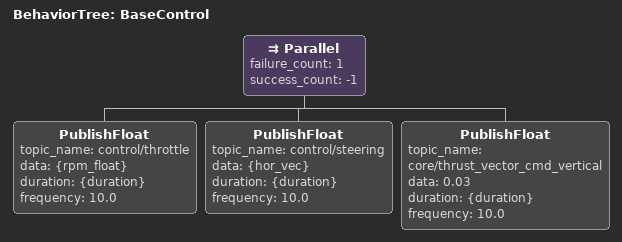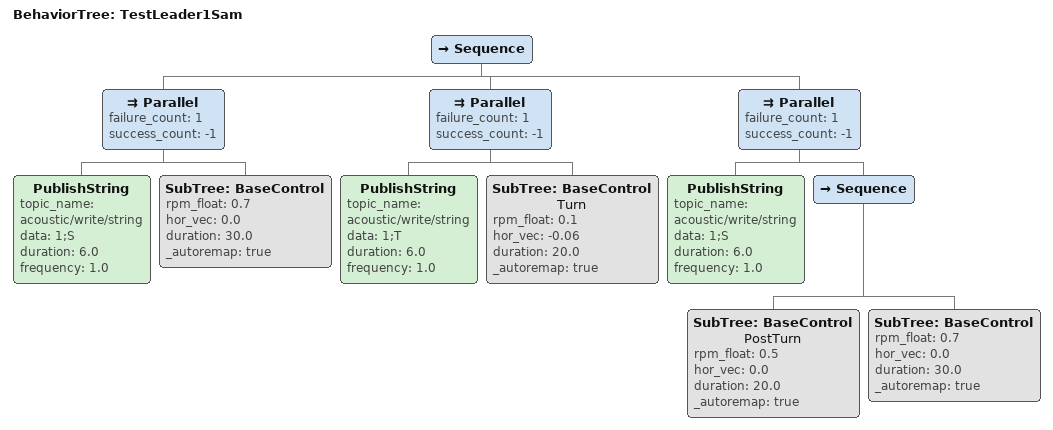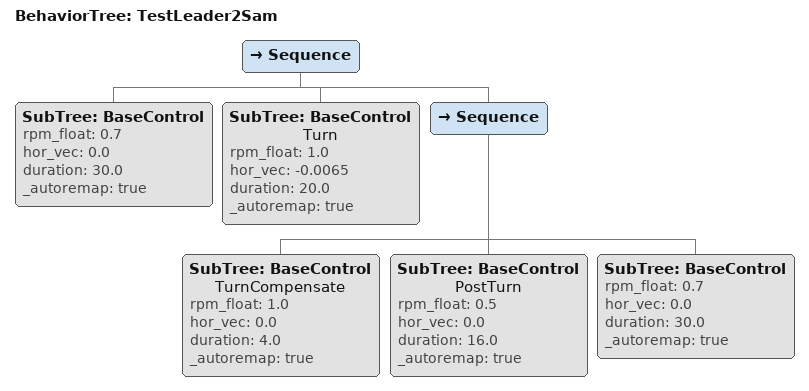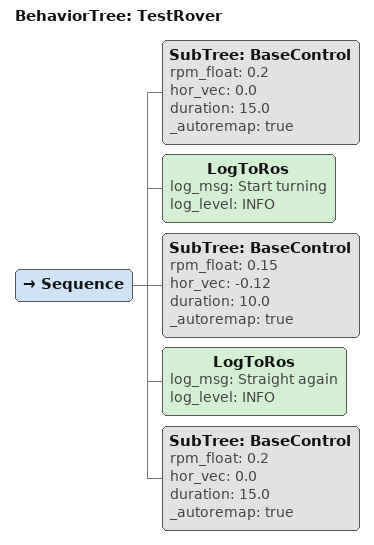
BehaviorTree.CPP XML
<?xml version="1.0" encoding="UTF-8"?>
<root BTCPP_format="4">
  <BehaviorTree ID="BaseControl">
    <Parallel failure_count="1"
              success_count="-1">
      <PublishFloat topic_name="control/throttle"
                    data="{rpm_float}"
                    duration="{duration}"
                    frequency="10.0"/>
      <PublishFloat topic_name="control/steering"
                    data="{hor_vec}"
                    duration="{duration}"
                    frequency="10.0"/>
      <PublishFloat topic_name="core/thrust_vector_cmd_vertical"
                    data="0.03"
                    duration="{duration}"
                    frequency="10.0"/>
    </Parallel>
  </BehaviorTree>

  <BehaviorTree ID="TestLeader1Sam">
    <Sequence>
      <Parallel failure_count="1"
                success_count="-1">
        <PublishString topic_name="acoustic/write/string"
                       data="1;S"
                       duration="6.0"
                       frequency="1.0"/>
        <SubTree ID="BaseControl"
                 rpm_float="0.7"
                 hor_vec="0.0"
                 duration="30.0"
                 _autoremap="true"/>
      </Parallel>
      <Parallel failure_count="1"
                success_count="-1">
        <PublishString topic_name="acoustic/write/string"
                       data="1;T"
                       duration="6.0"
                       frequency="1.0"/>
        <SubTree ID="BaseControl"
                 name="Turn"
                 rpm_float="0.1"
                 hor_vec="-0.06"
                 duration="20.0"
                 _autoremap="true"/>
      </Parallel>
      <Parallel failure_count="1"
                success_count="-1">
        <PublishString topic_name="acoustic/write/string"
                       data="1;S"
                       duration="6.0"
                       frequency="1.0"/>
        <Sequence>
          <SubTree ID="BaseControl"
                   name="PostTurn"
                   rpm_float="0.5"
                   hor_vec="0.0"
                   duration="20.0"
                   _autoremap="true"/>
          <SubTree ID="BaseControl"
                   rpm_float="0.7"
                   hor_vec="0.0"
                   duration="30.0"
                   _autoremap="true"/>
        </Sequence>
      </Parallel>
    </Sequence>
  </BehaviorTree>

  <BehaviorTree ID="TestLeader2Sam">
    <Sequence>
      <SubTree ID="BaseControl"
               rpm_float="0.7"
               hor_vec="0.0"
               duration="30.0"
               _autoremap="true"/>
      <SubTree ID="BaseControl"
               name="Turn"
               rpm_float="1.0"
               hor_vec="-0.0065"
               duration="20.0"
               _autoremap="true"/>
      <Sequence>
        <SubTree ID="BaseControl"
                 name="TurnCompensate"
                 rpm_float="1.0"
                 hor_vec="0.0"
                 duration="4.0"
                 _autoremap="true"/>
        <SubTree ID="BaseControl"
                 name="PostTurn"
                 rpm_float="0.5"
                 hor_vec="0.0"
                 duration="16.0"
                 _autoremap="true"/>
        <SubTree ID="BaseControl"
                 rpm_float="0.7"
                 hor_vec="0.0"
                 duration="30.0"
                 _autoremap="true"/>
      </Sequence>
    </Sequence>
  </BehaviorTree>

  <BehaviorTree ID="TestRover">
    <Sequence>
      <SubTree ID="BaseControl"
               rpm_float="0.2"
               hor_vec="0.0"
               duration="15.0"
               _autoremap="true"/>
      <LogToRos log_msg="Start turning"
                log_level="INFO"/>
      <SubTree ID="BaseControl"
               rpm_float="0.15"
               hor_vec="-0.12"
               duration="10.0"
               _autoremap="true"/>
      <LogToRos log_msg="Straight again"
                log_level="INFO"/>
      <SubTree ID="BaseControl"
               rpm_float="0.2"
               hor_vec="0.0"
               duration="15.0"
               _autoremap="true"/>
    </Sequence>
  </BehaviorTree>

</root>
